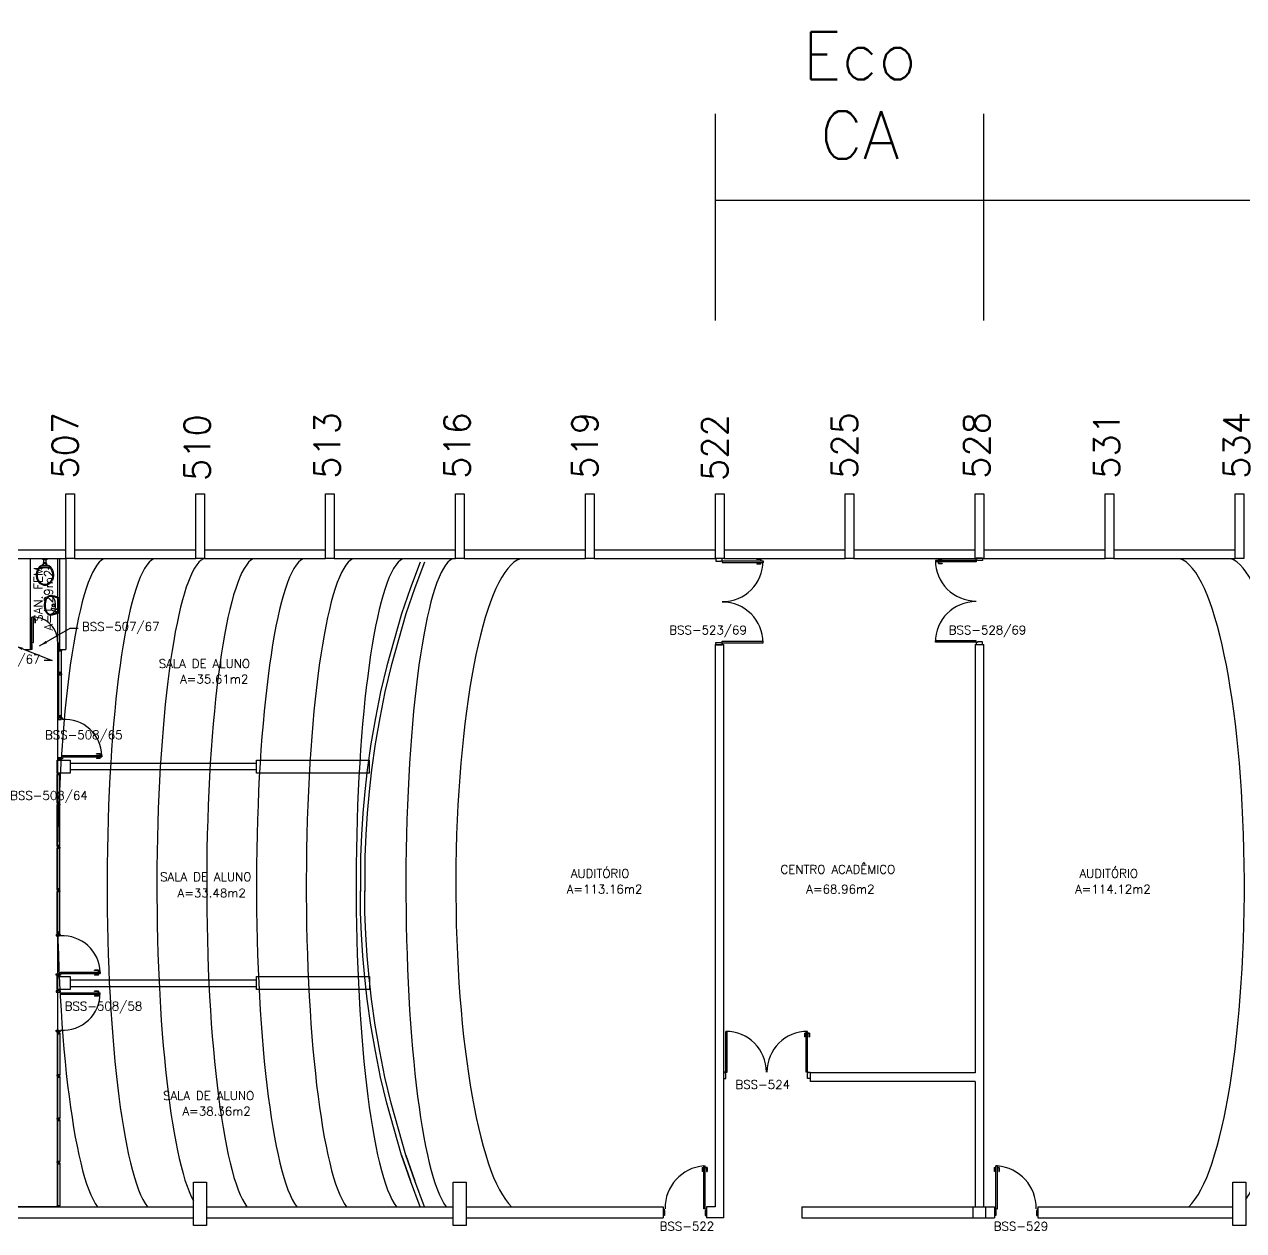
# Model space of a CAD drawing. Extents: x 0 to 244, y -71 to 76.
# Drawn here: x 38.02 to 66.17, y -0.3 to 27.56 of the extents above; entities that cross this region are included whole.
import ezdxf
from ezdxf.enums import TextEntityAlignment as Align

# ---------------------------------------------------------------- set-up
doc = ezdxf.new("R2010")
doc.units = 0
doc.header["$LTSCALE"] = 0.01
doc.header["$MEASUREMENT"] = 0
doc.header["$PDMODE"] = 98
doc.layers.get('0').update_dxf_attribs({"linetype": 'CONTINUOUS'})
doc.layers.get('DEFPOINTS').update_dxf_attribs({"linetype": 'CONTINUOUS'})
for name, color, linetype in [('ALV', 2, 'CONTINUOUS'), ('APSAN', 1, 'CONTINUOUS'), ('DIV', 2, 'CONTINUOUS'), ('ESQ', 1, 'CONTINUOUS'), ('ESTR', 3, 'CONTINUOUS'), ('LAYOUT-ANF', 1, 'CONTINUOUS'), ('NOPILAR1', 2, 'CONTINUOUS'), ('TEXTO', 2, 'CONTINUOUS'), ('TEXTO-ENDEREÇO', 2, 'CONTINUOUS'), ('TXT-END-EXTERNO', 2, 'CONTINUOUS'), ('ÁREA', 2, 'CONTINUOUS')]:
    doc.layers.add(name, color=color, linetype=linetype)
doc.layers.get('0').freeze()
doc.styles.add('1', font='romans.shx')
doc.styles.add('NOPILAR', font='simplex.shx', dxfattribs={"height": 0.6})
doc.styles.add('UNB-100', font='simplex.shx', dxfattribs={"height": 0.2})
doc.styles.add('UNB-100-1', font='simplex.shx', dxfattribs={"height": 0.2})
doc.dimstyles.new('1-600', dxfattribs={"dimtxt": 1.1, "dimasz": 2.5, "dimexe": 2, "dimexo": 4, "dimgap": 0.2, "dimtad": 1, "dimdec": 0, "dimzin": 4, "dimdsep": 46, "dimlunit": 6, "dimtxsty": '1', "dimblk1": 'NONE', "dimblk2": 'NONE', "dimsah": 1, "dimcen": 0, "dimclrd": 2, "dimclre": 2, "dimclrt": 2, "dimadec": 0, "dimazin": 0, "dimtfac": 1, "dimtdec": 0, "dimtmove": 2, "dimatfit": 3, "dimldrblk": 'NONE', "dimfxl": 1, "dimtolj": 1, "dimtzin": 0, "dimarcsym": 0})
doc.dimstyles.get("Standard").update_dxf_attribs({"dimtxt": 0.18, "dimasz": 0.18, "dimexe": 0.18, "dimexo": 0.0625, "dimgap": 0.09, "dimtad": 0, "dimtih": 1, "dimtoh": 1, "dimdec": 4, "dimzin": 0, "dimdsep": 46, "dimtxsty": 'Standard', "dimcen": 0.09, "dimadec": 0, "dimazin": 0, "dimtfac": 1, "dimtdec": 4, "dimtofl": 0, "dimtmove": 0, "dimatfit": 3, "dimfxl": 1, "dimtolj": 1, "dimtzin": 0, "dimarcsym": 0})

# ---------------------------------------------------------------- blocks, each defined once
blk = doc.blocks.new('PILAR-SSN')
blk.add_lwpolyline([(0.2, 0), (0.2, -1.5), (0, -1.5), (0, 0)], close=True)
blk = doc.blocks.new('PDV2E-SSN')
at = {"layer": 'DIV'}
for p, q in [((0.034, 0.925), (0.034, 0.835)), ((0.034, 0.925), (0.074, 0.925)), ((0.044, 0.915), (0.044, 0.835)), ((0.044, 0.915), (0.074, 0.915)), ((0.076, 0.05), (0.076, 0.965)), ((0.106, 0.965), (0.076, 0.965)), ((0.106, 0.05), (0.106, 0.965)), ((0.148, 0.925), (0.108, 0.925)), ((0.138, 0.915), (0.108, 0.915)), ((0.138, 0.915), (0.138, 0.835)), ((0.148, 0.925), (0.148, 0.835)), ((0.044, 0.835), (0.034, 0.835)), ((0.138, 0.835), (0.148, 0.835)), ((0.031, 0.05), (0.031, -0.05)), ((0.051, 0.05), (0.031, 0.05)), ((0.051, 0.02), (0.051, 0.05)), ((0.051, 0.02), (0.061, 0.02)), ((0.061, -0.05), (0.061, 0.02)), ((0.076, 0.05), (0.106, 0.05)), ((0.95, 0.02), (0.94, 0.02)), ((0.94, -0.05), (0.94, 0.02)), ((0.95, 0.02), (0.95, 0.05)), ((0.95, 0.05), (0.97, 0.05)), ((0.97, 0.05), (0.97, 0.035)), ((0.97, 0.035), (0.97, -0.035)), ((0.031, -0.05), (0.061, -0.05)), ((0.97, -0.05), (0.94, -0.05)), ((0.97, -0.035), (0.97, -0.05))]:
    blk.add_line(p, q, dxfattribs=at)
at = {"layer": 'DIV', "color": 1}
blk.add_arc((0.076, 0.1), 0.865, 356.6786, 90, dxfattribs=at)
blk = doc.blocks.new('PISOANF-SSN')
for p, q in [((0, 0), (-0.224, -0.6)), ((-0.224, -0.6), (-0.427, -1.2)), ((-0.427, -1.2), (-0.603, -1.8)), ((-0.603, -1.8), (-0.772, -2.4)), ((-0.772, -2.4), (-0.914, -3)), ((-0.914, -3), (-1.032, -3.6)), ((-1.032, -3.6), (-1.14, -4.2)), ((-1.14, -4.2), (-1.223, -4.8)), ((-1.223, -4.8), (-1.28, -5.3)), ((-1.28, -5.3), (-1.324, -5.8)), ((-1.324, -5.8), (-1.355, -6.3)), ((-1.355, -6.3), (-1.374, -6.8)), ((-1.374, -6.8), (-1.374, -7.111)), ((-1.374, -7.111), (-1.38, -7.611)), ((-1.374, -8.093), (-1.38, -7.593)), ((-1.355, -8.593), (-1.374, -8.093)), ((-1.324, -9.093), (-1.355, -8.593)), ((-1.28, -9.593), (-1.324, -9.093)), ((-1.223, -10.093), (-1.28, -9.593)), ((-1.14, -10.693), (-1.223, -10.093)), ((-1.032, -11.293), (-1.14, -10.693)), ((-0.914, -11.893), (-1.032, -11.293)), ((-0.772, -12.493), (-0.914, -11.893)), ((-0.603, -13.093), (-0.772, -12.493)), ((-0.427, -13.693), (-0.603, -13.093))]:
    blk.add_line(p, q)
blk.add_lwpolyline([(-0.224, -14.293), (-0.427, -13.693)], close=True)
blk.add_lwpolyline([(0, -14.893), (-0.224, -14.293)])
blk = doc.blocks.new('DIVMT-SSN')
for p, q in [((-0.03, 0.008), (-0.03, 0.03)), ((-0.006, 0.03), (-0.03, 0.03)), ((-0.03, 0.008), (-0.02, 0.008)), ((-0.02, -0.008), (-0.02, 0.008)), ((-0.006, 0.02), (-0.006, 0.03)), ((0.006, 0.02), (-0.006, 0.02)), ((-0.005, 0), (0.005, 0)), ((0.005, 0), (-0.005, 0)), ((0, 0.005), (0, -0.005)), ((0, -0.005), (0, 0.005)), ((0.006, 0.03), (0.03, 0.03)), ((0.006, 0.02), (0.006, 0.03)), ((0.03, 0.008), (0.02, 0.008)), ((0.02, -0.008), (0.02, 0.008)), ((0.03, 0.008), (0.03, 0.03)), ((-0.03, -0.008), (-0.03, -0.03)), ((-0.03, -0.008), (-0.02, -0.008)), ((-0.03, -0.03), (-0.03, -0.97)), ((-0.03, -0.03), (-0.009, -0.03)), ((0.03, -0.03), (-0.03, -0.03)), ((-0.03, -0.03), (-0.006, -0.03)), ((-0.009, -0.03), (-0.027, -0.03)), ((-0.006, -0.02), (-0.006, -0.03)), ((-0.006, -0.02), (0.006, -0.02)), ((-0.006, -0.02), (-0.006, -0.03)), ((0.006, -0.02), (-0.006, -0.02)), ((0.005, -0.03), (-0.005, -0.03)), ((0.006, -0.02), (0.006, -0.03)), ((0.006, -0.02), (0.006, -0.03)), ((0.03, -0.03), (0.006, -0.03)), ((0.03, -0.008), (0.02, -0.008)), ((0.03, -0.008), (0.03, -0.03)), ((0.03, -0.03), (0.03, -0.97)), ((0.03, -0.97), (-0.03, -0.97)), ((-0.006, -0.98), (-0.006, -0.97)), ((-0.006, -0.98), (0.006, -0.98)), ((0.006, -1.001), (-0.006, -1.001)), ((0.005, -0.97), (-0.005, -0.97)), ((0, -0.994), (0, -1.007)), ((0, -1.02), (0, -1.021)), ((0.006, -0.98), (0.006, -0.97))]:
    blk.add_line(p, q)
blk = doc.blocks.new('MTINI-SSN')
for p, q in [((-0.03, 0.008), (-0.03, 0.028)), ((-0.03, 0.028), (-0.008, 0.028)), ((-0.03, 0.008), (-0.02, 0.008)), ((-0.02, 0), (-0.02, 0.008)), ((-0.001, 0), (-0.02, 0)), ((-0.008, 0.019), (-0.008, 0.028)), ((0.008, 0.019), (-0.008, 0.019)), ((0.005, 0), (-0.005, 0)), ((0.02, 0), (-0.001, 0)), ((0, -0.005), (0, 0.005)), ((0.008, 0.019), (0.008, 0.028)), ((0.03, 0.028), (0.008, 0.028)), ((0.03, 0.008), (0.02, 0.008)), ((0.02, 0), (0.02, 0.008)), ((0.03, 0.008), (0.03, 0.028))]:
    blk.add_line(p, q)
blk = doc.blocks.new('PTDP-SSN')
at = {"color": 2}
for p, q in [((0.055, 1.015), (0.09, 1.015)), ((0.055, 0.075), (0.055, 1.015)), ((0.09, 0.075), (0.09, 1.015)), ((1.91, 0.075), (1.91, 1.015)), ((1.945, 1.015), (1.91, 1.015)), ((1.945, 0.075), (1.945, 1.015)), ((0.05, 0.075), (0, 0.075)), ((0, 0.075), (0, -0.075)), ((0.05, 0.04), (0.05, 0.075)), ((0.06, 0.04), (0.05, 0.04)), ((0.055, 0.075), (0.09, 0.075)), ((0.06, -0.075), (0.06, 0.04)), ((1.945, 0.075), (1.91, 0.075)), ((1.94, -0.075), (1.94, 0.04)), ((1.94, 0.04), (1.95, 0.04)), ((1.95, 0.04), (1.95, 0.075)), ((1.95, 0.075), (2, 0.075)), ((2, 0.075), (2, -0.075)), ((0, -0.075), (0.06, -0.075)), ((2, -0.075), (1.94, -0.075))]:
    blk.add_line(p, q, dxfattribs=at)
at = {"color": 1}
for centre, start, end in [((0.055, 0.075), 0, 90), ((1.945, 0.075), 90, 180)]:
    blk.add_arc(centre, 0.94, start, end, dxfattribs=at)
blk = doc.blocks.new('PDV2D-SSN')
at = {"color": 2}
for p, q in [((-0.148, 0.925), (-0.108, 0.925)), ((-0.148, 0.925), (-0.148, 0.835)), ((-0.138, 0.915), (-0.108, 0.915)), ((-0.138, 0.915), (-0.138, 0.835)), ((-0.106, 0.05), (-0.106, 0.965)), ((-0.076, 0.05), (-0.076, 0.965)), ((-0.034, 0.925), (-0.074, 0.925)), ((-0.044, 0.915), (-0.074, 0.915)), ((-0.044, 0.915), (-0.044, 0.835)), ((-0.034, 0.925), (-0.034, 0.835)), ((-0.044, 0.835), (-0.034, 0.835)), ((-0.076, 0.05), (-0.106, 0.05))]:
    blk.add_line(p, q, dxfattribs=at)
for p, q in [((-0.106, 0.965), (-0.076, 0.965)), ((-0.138, 0.835), (-0.148, 0.835)), ((-0.95, 0.05), (-0.97, 0.05)), ((-0.97, 0.05), (-0.97, 0.035)), ((-0.97, 0.035), (-0.97, -0.035)), ((-0.95, 0.02), (-0.95, 0.05)), ((-0.95, 0.02), (-0.94, 0.02)), ((-0.94, -0.05), (-0.94, 0.02)), ((-0.051, 0.02), (-0.061, 0.02)), ((-0.061, -0.05), (-0.061, 0.02)), ((-0.051, 0.05), (-0.031, 0.05)), ((-0.051, 0.02), (-0.051, 0.05)), ((-0.031, 0.05), (-0.031, -0.05)), ((-0.97, -0.035), (-0.97, -0.05)), ((-0.97, -0.05), (-0.94, -0.05)), ((-0.031, -0.05), (-0.061, -0.05))]:
    blk.add_line(p, q)
at = {"color": 1}
blk.add_arc((-0.076, 0.1), 0.865, 91.988, 183.3214, dxfattribs=at)
blk = doc.blocks.new('*D55')
at = {"color": 2, "linetype": 'ByBlock', "transparency": 16777216}
for p, q in [((7.121, 534.963), (7.121, 539.734)), ((34.321, 537.734), (7.121, 537.734))]:
    blk.add_line(p, q, dxfattribs=at)
at = {"layer": 'DEFPOINTS', "color": 0, "linetype": 'ByBlock', "transparency": 16777216}
for p in [(7.121, 537.734), (7.121, 530.963), (34.321, 530.963)]:
    blk.add_point(p, dxfattribs=at)
at = {"color": 2, "linetype": 'ByBlock', "transparency": 16777216, "insert": (20.721, 538.668), "char_height": 1.1, "attachment_point": 5, "style": '1'}
blk.add_mtext('\\A1;Sociologia Pós-Grad.', dxfattribs=at)
blk = doc.blocks.new('_NONE')
at = {"color": 0, "linetype": 'ByBlock'}
blk.add_circle((0, 0), 0.25, dxfattribs=at)
blk = doc.blocks.new('*D54')
at = {"color": 2, "linetype": 'ByBlock', "transparency": 16777216}
for p, q in [((34.321, 534.963), (34.321, 539.734)), ((40.121, 537.734), (34.321, 537.734))]:
    blk.add_line(p, q, dxfattribs=at)
at = {"layer": 'DEFPOINTS', "color": 0, "linetype": 'ByBlock', "transparency": 16777216}
for p in [(34.321, 537.734), (34.321, 530.963), (40.121, 530.963)]:
    blk.add_point(p, dxfattribs=at)
blk = doc.blocks.new('*D65')
at = {"layer": 'DEFPOINTS', "color": 0, "transparency": 16777216}
for p in [(53.975, 23.491), (53.975, 16.72), (60.175, 16.72)]:
    blk.add_point(p, dxfattribs=at)
at = {"layer": 'TXT-END-EXTERNO', "color": 2, "lineweight": -2, "transparency": 16777216}
for p, q in [((53.975, 20.72), (53.975, 25.491)), ((60.175, 23.491), (53.975, 23.491))]:
    blk.add_line(p, q, dxfattribs=at)
at = {"layer": 'TXT-END-EXTERNO', "color": 2, "transparency": 16777216, "insert": (57.309, 25.916), "char_height": 1.1, "attachment_point": 5, "style": '1'}
blk.add_mtext('\\A1;Eco\\PCA', dxfattribs=at)
blk = doc.blocks.new('*D66')
at = {"layer": 'DEFPOINTS', "color": 0, "transparency": 16777216}
for p in [(60.175, 23.491), (60.175, 16.72), (66.907, 16.72)]:
    blk.add_point(p, dxfattribs=at)
at = {"layer": 'TXT-END-EXTERNO', "color": 2, "lineweight": -2, "transparency": 16777216}
for p, q in [((60.175, 20.72), (60.175, 25.491)), ((66.907, 23.491), (60.175, 23.491))]:
    blk.add_line(p, q, dxfattribs=at)
blk = doc.blocks.new('VDC-P')
for p, q in [((-0.127, 0.192), (0.127, 0.192)), ((-0.109, 0.202), (0.109, 0.202)), ((-0.068, 0.152), (0.068, 0.152)), ((-0.05, 0.152), (-0.03, 0.11)), ((-0.05, 0.015), (-0.05, 0)), ((-0.05, 0), (0.05, 0)), ((0.045, 0.02), (-0.045, 0.02)), ((-0.04, 0.025), (-0.04, 0.02)), ((0.035, 0.03), (-0.035, 0.03)), ((-0.03, 0.152), (-0.03, 0.11)), ((0.03, 0.11), (-0.03, 0.11)), ((0.03, 0.1), (-0.03, 0.1)), ((-0.025, 0.1), (-0.025, 0.03)), ((0.025, 0.1), (0.025, 0.03)), ((0.03, 0.152), (0.03, 0.11)), ((0.05, 0.152), (0.03, 0.11)), ((0.04, 0.025), (0.04, 0.02)), ((0.05, 0.015), (0.05, 0))]:
    blk.add_line(p, q)
for points in [[(0.16, 0.244, 0.050424), (0.18, 0.288, 0.082137), (0.195, 0.381, 0.082137), (0.18, 0.474, 0.090148), (0.138, 0.549, 0.104406), (0.073, 0.601, 0.117345), (0, 0.619, 0.117345), (-0.073, 0.601, 0.104406), (-0.138, 0.549, 0.090148), (-0.18, 0.474, 0.082137), (-0.195, 0.381, 0.082137)], [(0.142, 0.254, 0.050424), (0.161, 0.295, 0.082137), (0.175, 0.381, 0.082137), (0.161, 0.468, 0.090148), (0.122, 0.536, 0.104406), (0.064, 0.583, 0.117345), (0, 0.599, 0.117345), (-0.064, 0.583, 0.104406), (-0.122, 0.536, 0.090148), (-0.161, 0.468, 0.082137), (-0.175, 0.381, 0.082137)], [(-0.195, 0.381, 0.082137), (-0.18, 0.288, 0.050424), (-0.16, 0.244, 0.104406)], [(-0.175, 0.381, 0.082137), (-0.161, 0.295, 0.050424), (-0.142, 0.254, 0.050424)]]:
    blk.add_lwpolyline(points, format="xyb")
for centre in [(-0.083, 0.226), (0.083, 0.226)]:
    blk.add_circle(centre, 0.0101)
for centre, radius, start, end in [((0.08, 0.36), 0.266, 205.6863, 226.7558), ((0.08, 0.36), 0.246, 205.6863, 219.7706), ((-0.068, 0.202), 0.05, 226.7558, 270), ((-0.045, 0.015), 0.005, 90, 180), ((-0.035, 0.025), 0.005, 90, 180), ((-0.03, 0.105), 0.005, 90, 270), ((0.03, 0.105), 0.005, 270, 90), ((0.035, 0.025), 0.005, 0, 90), ((0.045, 0.015), 0.005, 360, 90), ((0.068, 0.202), 0.05, 270, 313.2442), ((-0.08, 0.36), 0.266, 313.2442, 334.3137), ((-0.08, 0.36), 0.246, 320.2294, 334.3137)]:
    blk.add_arc(centre, radius, start, end)
blk = doc.blocks.new('LAVAT-P')
for p, q in [((-0.17, 0), (0.17, 0)), ((-0.157, -0.02), (0.157, -0.02)), ((0.063, -0.173), (0.094, -0.055)), ((0.069, -0.185), (0.09, -0.192)), ((0.102, -0.187), (0.151, -0.074))]:
    blk.add_line(p, q)
for points in [[(-0.225, -0.214, 0.136108), (-0.208, -0.262, 0.106861), (-0.155, -0.311, 0.073747), (-0.087, -0.339, 0.060305), (0, -0.349, 0.060305), (0.087, -0.339, 0.073747), (0.155, -0.311, 0.106861), (0.208, -0.262, 0.136108), (0.225, -0.214, 0.062982)], [(0.083, -0.096, 0.121735), (-0.082, -0.096, 0.073747), (-0.145, -0.122, 0.106861), (-0.192, -0.165, 0.153587), (-0.205, -0.208, 0.153587)], [(-0.205, -0.208, 0.153587), (-0.192, -0.251, 0.106861), (-0.145, -0.294, 0.073747), (-0.082, -0.32, 0.060305), (0, -0.329, 0.060305), (0.082, -0.32, 0.073747), (0.145, -0.294, 0.106861), (0.192, -0.251, 0.153587), (0.205, -0.208, 0.153587), (0.192, -0.165, 0.106861), (0.145, -0.122, 0.014792), (0.133, -0.115, 0.039243)]]:
    blk.add_lwpolyline(points, format="xyb")
for centre, radius in [((0, -0.135), 0.0347), ((0, -0.135), 0.0265), ((0.122, -0.065), 0.03)]:
    blk.add_circle(centre, radius)
for centre, radius, start, end in [((0.376, -0.254), 0.602, 155.0201, 176.1902), ((-0.376, -0.254), 0.602, 3.8098, 24.9799), ((0.376, -0.254), 0.582, 156.2686, 173.4578), ((0.073, -0.176), 0.01, 165.2139, 250.8603), ((0.122, -0.065), 0.0361, 302.4689, 199.2518), ((0.093, -0.183), 0.01, 250.8603, 336.5068), ((-0.376, -0.254), 0.582, 6.5422, 23.7314)]:
    blk.add_arc(centre, radius, start, end)

msp = doc.modelspace()

# ---------------------------------------------------------------- linework, layer by layer
at = {"layer": 'ALV'}
for p, q in [((36.175, 15.42), (38.975, 15.42)), ((36.175, 15.22), (38.975, 15.22)), ((38.164, 13.12), (38.164, 15.22)), ((38.828, 15.22), (38.828, 13.12)), ((38.978, 15.22), (38.978, 13.12)), ((39.175, 15.42), (41.975, 15.42)), ((39.175, 15.22), (41.975, 15.22)), ((42.175, 15.42), (44.975, 15.42)), ((42.175, 15.22), (44.975, 15.22)), ((45.175, 15.42), (47.975, 15.42)), ((45.175, 15.22), (47.975, 15.22)), ((48.175, 15.42), (50.975, 15.42)), ((48.175, 15.22), (50.975, 15.22)), ((51.175, 15.42), (53.975, 15.42)), ((51.175, 15.22), (53.975, 15.22)), ((54.175, 15.42), (56.975, 15.42)), ((54.175, 15.22), (56.975, 15.22)), ((57.175, 15.42), (59.975, 15.42)), ((57.175, 15.22), (59.975, 15.22)), ((60.175, 15.42), (62.975, 15.42)), ((60.175, 15.22), (62.975, 15.22)), ((63.175, 15.42), (65.975, 15.42)), ((63.175, 15.22), (65.975, 15.22)), ((53.972, 13.235), (53.972, 0.249)), ((53.972, 13.235), (54.172, 13.235)), ((54.172, -0.001), (54.172, 13.235)), ((59.972, 13.235), (59.972, 3.35)), ((59.972, 13.235), (60.172, 13.235)), ((60.172, 0.249), (60.172, 13.235)), ((38.014, 13.12), (38.164, 13.12)), ((38.828, 13.12), (38.978, 13.12)), ((43.382, 10.493), (39.073, 10.493)), ((43.382, 10.343), (39.073, 10.343)), ((39.075, 5.493), (43.381, 5.493)), ((39.075, 5.343), (43.381, 5.343)), ((59.972, 3.35), (56.161, 3.35)), ((56.161, 3.35), (56.161, 3.15)), ((59.972, 3.15), (56.161, 3.15)), ((59.972, 3.15), (59.972, 0.249)), ((36.222, 0.249), (41.922, 0.249)), ((42.222, 0.249), (47.922, 0.249)), ((48.222, 0.249), (52.772, 0.249)), ((52.772, 0.249), (52.772, -0.001)), ((52.772, 0.199), (52.772, 0.049)), ((53.972, 0.249), (53.772, 0.249)), ((53.772, 0.249), (53.772, -0.001)), ((55.97, 0.249), (59.972, 0.249)), ((55.97, 0.249), (55.97, -0.001)), ((60.222, 0.249), (60.422, 0.249)), ((60.422, 0.249), (60.422, -0.001)), ((61.422, 0.249), (61.422, -0.001)), ((61.422, 0.249), (65.922, 0.249)), ((61.422, 0.199), (61.422, 0.049)), ((36.222, -0.001), (41.922, -0.001)), ((42.222, -0.001), (47.922, -0.001)), ((48.222, -0.001), (52.772, -0.001)), ((54.172, -0.001), (53.772, -0.001)), ((55.97, -0.001), (59.922, -0.001)), ((60.222, -0.001), (60.422, -0.001)), ((61.422, -0.001), (65.922, -0.001))]:
    msp.add_line(p, q, dxfattribs=at)
at = {"layer": 'DIV'}
for p, q in [((38.817, 13.088), (38.877, 13.088)), ((38.817, 12.597), (38.817, 13.088)), ((38.841, 13.119), (38.853, 13.119)), ((38.853, 13.098), (38.841, 13.098)), ((38.841, 13.098), (38.841, 13.088)), ((38.842, 13.088), (38.852, 13.088)), ((38.847, 13.138), (38.847, 13.139)), ((38.847, 13.112), (38.847, 13.125)), ((38.853, 13.098), (38.853, 13.088)), ((38.877, 12.597), (38.877, 13.088)), ((38.817, 12.597), (38.877, 12.597)), ((38.817, 12.575), (38.817, 12.597)), ((38.817, 12.597), (38.841, 12.597)), ((38.817, 12.575), (38.827, 12.575)), ((38.817, 12.559), (38.817, 12.537)), ((38.817, 12.559), (38.827, 12.559)), ((38.841, 12.537), (38.817, 12.537)), ((38.827, 12.575), (38.827, 12.559)), ((38.841, 12.587), (38.841, 12.597)), ((38.841, 12.587), (38.841, 12.597)), ((38.853, 12.587), (38.841, 12.587)), ((38.841, 12.587), (38.853, 12.587)), ((38.841, 12.546), (38.841, 12.537)), ((38.841, 12.546), (38.853, 12.546)), ((38.842, 12.597), (38.852, 12.597)), ((38.852, 12.567), (38.842, 12.567)), ((38.842, 12.567), (38.852, 12.567)), ((38.847, 12.562), (38.847, 12.572)), ((38.847, 12.572), (38.847, 12.562)), ((38.853, 12.587), (38.853, 12.597)), ((38.877, 12.597), (38.853, 12.597)), ((38.853, 12.587), (38.853, 12.597)), ((38.853, 12.546), (38.853, 12.537)), ((38.853, 12.537), (38.877, 12.537)), ((38.877, 12.597), (38.856, 12.597)), ((38.856, 12.597), (38.874, 12.597)), ((38.867, 12.575), (38.867, 12.559)), ((38.877, 12.575), (38.867, 12.575)), ((38.877, 12.559), (38.867, 12.559)), ((38.877, 12.575), (38.877, 12.597)), ((38.877, 12.559), (38.877, 12.537)), ((38.775, 9.597), (38.775, 10.237)), ((38.775, 10.237), (38.835, 10.237)), ((38.799, 10.268), (38.812, 10.268)), ((38.811, 10.247), (38.799, 10.247)), ((38.799, 10.247), (38.799, 10.237)), ((38.8, 10.237), (38.81, 10.237)), ((38.805, 10.261), (38.805, 10.274)), ((38.811, 10.247), (38.811, 10.237)), ((38.835, 9.597), (38.835, 10.237)), ((38.775, 9.597), (38.835, 9.597)), ((38.775, 9.597), (38.799, 9.597)), ((38.775, 9.575), (38.775, 9.597)), ((38.775, 9.575), (38.785, 9.575)), ((38.785, 9.575), (38.785, 9.559)), ((38.799, 9.587), (38.799, 9.597)), ((38.799, 9.587), (38.799, 9.597)), ((38.799, 9.587), (38.811, 9.587)), ((38.811, 9.587), (38.799, 9.587)), ((38.8, 9.597), (38.81, 9.597)), ((38.805, 9.572), (38.805, 9.562)), ((38.805, 9.562), (38.805, 9.572)), ((38.811, 9.587), (38.811, 9.597)), ((38.835, 9.597), (38.811, 9.597)), ((38.811, 9.587), (38.811, 9.597)), ((38.814, 9.597), (38.832, 9.597)), ((38.835, 9.597), (38.814, 9.597)), ((38.835, 9.575), (38.825, 9.575)), ((38.825, 9.575), (38.825, 9.559)), ((38.835, 9.575), (38.835, 9.597)), ((38.775, 9.559), (38.785, 9.559)), ((38.775, 9.559), (38.775, 9.537)), ((38.799, 9.537), (38.775, 9.537)), ((38.799, 9.546), (38.811, 9.546)), ((38.799, 9.546), (38.799, 9.537)), ((38.8, 9.567), (38.81, 9.567)), ((38.81, 9.567), (38.8, 9.567)), ((38.811, 9.546), (38.811, 9.537)), ((38.811, 9.537), (38.835, 9.537)), ((38.835, 9.559), (38.825, 9.559)), ((38.835, 9.559), (38.835, 9.537)), ((38.799, 1.298), (38.775, 1.298)), ((38.775, 1.276), (38.775, 1.298)), ((38.775, 1.276), (38.785, 1.276)), ((38.775, 1.26), (38.785, 1.26)), ((38.775, 1.26), (38.775, 1.238)), ((38.835, 1.238), (38.775, 1.238)), ((38.775, 1.238), (38.799, 1.238)), ((38.775, 1.238), (38.796, 1.238)), ((38.775, 1.238), (38.775, 0.279)), ((38.796, 1.238), (38.778, 1.238)), ((38.785, 1.26), (38.785, 1.276)), ((38.799, 1.289), (38.799, 1.298)), ((38.811, 1.289), (38.799, 1.289)), ((38.811, 1.248), (38.799, 1.248)), ((38.799, 1.248), (38.811, 1.248)), ((38.799, 1.248), (38.799, 1.238)), ((38.799, 1.248), (38.799, 1.238)), ((38.81, 1.268), (38.8, 1.268)), ((38.8, 1.268), (38.81, 1.268)), ((38.81, 1.238), (38.8, 1.238)), ((38.805, 1.263), (38.805, 1.273)), ((38.805, 1.273), (38.805, 1.263)), ((38.811, 1.289), (38.811, 1.298)), ((38.811, 1.298), (38.835, 1.298)), ((38.811, 1.248), (38.811, 1.238)), ((38.811, 1.248), (38.811, 1.238)), ((38.835, 1.238), (38.811, 1.238)), ((38.825, 1.26), (38.825, 1.276)), ((38.835, 1.276), (38.825, 1.276)), ((38.835, 1.26), (38.825, 1.26)), ((38.835, 1.276), (38.835, 1.298)), ((38.835, 1.26), (38.835, 1.238)), ((38.835, 1.238), (38.835, 0.279)), ((38.835, 0.279), (38.775, 0.279)), ((38.799, 0.27), (38.799, 0.279)), ((38.799, 0.27), (38.811, 0.27)), ((38.811, 0.248), (38.799, 0.248)), ((38.81, 0.279), (38.8, 0.279)), ((38.805, 0.255), (38.805, 0.242)), ((38.805, 0.249), (38.805, 0.247)), ((38.811, 0.27), (38.811, 0.279))]:
    msp.add_line(p, q, dxfattribs=at)
at = {"layer": 'ESQ'}
for p, q in [((54.935, 15.197), (54.935, 15.207)), ((55.025, 15.207), (54.935, 15.207)), ((55.025, 15.207), (55.025, 15.167)), ((59.125, 15.22), (59.215, 15.22)), ((59.125, 15.22), (59.125, 15.18)), ((59.135, 15.21), (59.215, 15.21)), ((59.135, 15.21), (59.135, 15.18)), ((59.215, 15.21), (59.215, 15.22)), ((55.015, 15.197), (54.935, 15.197)), ((54.935, 15.102), (54.935, 15.092)), ((55.015, 15.102), (54.935, 15.102)), ((55.025, 15.092), (54.935, 15.092)), ((55.015, 15.197), (55.015, 15.167)), ((55.015, 15.102), (55.015, 15.132)), ((55.025, 15.092), (55.025, 15.132)), ((59.125, 15.105), (59.125, 15.145)), ((59.125, 15.105), (59.215, 15.105)), ((59.135, 15.115), (59.135, 15.145)), ((59.135, 15.115), (59.215, 15.115)), ((59.215, 15.115), (59.215, 15.105)), ((38.164, 13.83), (38.164, 13.74)), ((38.164, 13.83), (38.194, 13.83)), ((38.174, 13.82), (38.174, 13.74)), ((38.174, 13.82), (38.194, 13.82)), ((38.229, 13.87), (38.194, 13.87)), ((38.194, 13.28), (38.194, 13.87)), ((38.229, 13.28), (38.229, 13.87)), ((38.269, 13.83), (38.229, 13.83)), ((38.259, 13.82), (38.229, 13.82)), ((38.259, 13.82), (38.259, 13.74)), ((38.269, 13.83), (38.269, 13.74)), ((38.174, 13.74), (38.164, 13.74)), ((38.259, 13.74), (38.269, 13.74)), ((38.164, 13.27), (38.184, 13.27)), ((38.164, 13.27), (38.164, 13.12)), ((38.184, 13.27), (38.184, 13.235)), ((38.194, 13.235), (38.184, 13.235)), ((38.194, 13.28), (38.229, 13.28)), ((38.194, 13.235), (38.194, 13.12)), ((38.797, 13.235), (38.807, 13.235)), ((38.797, 13.235), (38.797, 13.12)), ((38.807, 13.27), (38.807, 13.235)), ((38.827, 13.27), (38.807, 13.27)), ((38.827, 13.27), (38.827, 13.12)), ((38.828, 13.27), (38.828, 13.12)), ((38.194, 13.12), (38.164, 13.12)), ((38.797, 13.12), (38.827, 13.12)), ((56.03, 4.264), (56.07, 4.264)), ((56.03, 4.264), (56.03, 4.174)), ((56.04, 4.254), (56.07, 4.254)), ((56.04, 4.254), (56.04, 4.174)), ((56.145, 4.264), (56.105, 4.264)), ((56.135, 4.254), (56.105, 4.254)), ((56.135, 4.254), (56.135, 4.174)), ((56.145, 4.264), (56.145, 4.174)), ((56.04, 4.174), (56.03, 4.174)), ((56.135, 4.174), (56.145, 4.174)), ((53.667, 1.159), (53.707, 1.159)), ((53.667, 1.159), (53.667, 1.069)), ((53.677, 1.149), (53.707, 1.149)), ((53.677, 1.149), (53.677, 1.069)), ((53.707, 1.199), (53.742, 1.199)), ((53.707, 0.209), (53.707, 1.199)), ((53.742, 0.209), (53.742, 1.199)), ((53.782, 1.159), (53.742, 1.159)), ((53.772, 1.149), (53.742, 1.149)), ((53.772, 1.149), (53.772, 1.069)), ((53.782, 1.159), (53.782, 1.069)), ((60.413, 1.159), (60.453, 1.159)), ((60.413, 1.159), (60.413, 1.069)), ((60.423, 1.149), (60.453, 1.149)), ((60.423, 1.149), (60.423, 1.069)), ((60.487, 1.199), (60.452, 1.199)), ((60.452, 0.209), (60.452, 1.199)), ((60.487, 0.209), (60.487, 1.199)), ((60.527, 1.159), (60.487, 1.159)), ((60.517, 1.149), (60.487, 1.149)), ((60.517, 1.149), (60.517, 1.069)), ((60.527, 1.159), (60.527, 1.069)), ((53.677, 1.069), (53.667, 1.069)), ((53.772, 1.069), (53.782, 1.069)), ((60.423, 1.069), (60.413, 1.069)), ((60.517, 1.069), (60.527, 1.069)), ((52.772, 0.199), (52.772, 0.049)), ((52.773, 0.199), (52.793, 0.199)), ((52.773, 0.199), (52.773, 0.049)), ((52.803, 0.049), (52.773, 0.049)), ((52.793, 0.199), (52.793, 0.164)), ((52.803, 0.164), (52.793, 0.164)), ((52.803, 0.164), (52.803, 0.049)), ((53.742, 0.209), (53.707, 0.209)), ((53.742, 0.164), (53.752, 0.164)), ((53.742, 0.164), (53.742, 0.049)), ((53.742, 0.049), (53.772, 0.049)), ((53.772, 0.199), (53.752, 0.199)), ((53.752, 0.199), (53.752, 0.164)), ((60.422, 0.199), (60.442, 0.199)), ((60.452, 0.049), (60.422, 0.049)), ((60.442, 0.199), (60.442, 0.164)), ((60.452, 0.164), (60.442, 0.164)), ((60.452, 0.209), (60.487, 0.209)), ((60.452, 0.164), (60.452, 0.049)), ((61.392, 0.164), (61.392, 0.049)), ((61.392, 0.164), (61.402, 0.164)), ((61.392, 0.049), (61.422, 0.049)), ((61.402, 0.199), (61.402, 0.164)), ((61.422, 0.199), (61.402, 0.199)), ((61.422, 0.199), (61.422, 0.049)), ((61.422, 0.199), (61.422, 0.049))]:
    msp.add_line(p, q, dxfattribs=at)
for centre, radius, start, end in [((38.223, 13.303), 0.566, 357.6559, 89.4216), ((53.791, 0.223), 0.978, 94.8406, 180.8093), ((60.404, 0.223), 0.978, 359.1907, 85.1594)]:
    msp.add_arc(centre, radius, start, end, dxfattribs=at)
at = {"layer": 'ESTR'}
for p, q in [((38.775, 10.568), (39.075, 10.568)), ((38.775, 10.268), (38.775, 10.568)), ((39.075, 10.568), (39.075, 10.268)), ((43.382, 10.568), (45.985, 10.568)), ((43.382, 10.268), (43.382, 10.568)), ((45.985, 10.268), (45.985, 10.568)), ((39.075, 10.268), (38.775, 10.268)), ((45.985, 10.268), (43.382, 10.268)), ((38.775, 5.568), (39.075, 5.568)), ((38.775, 5.268), (38.775, 5.568)), ((39.075, 5.568), (39.075, 5.268)), ((43.382, 5.568), (45.985, 5.568)), ((43.382, 5.268), (43.382, 5.568)), ((45.985, 5.568), (45.985, 5.268)), ((39.075, 5.268), (38.775, 5.268)), ((45.985, 5.268), (43.382, 5.268)), ((59.922, 0.249), (59.922, -0.001)), ((59.922, 0.249), (60.223, 0.249)), ((60.222, -0.001), (60.222, 0.249)), ((59.922, -0.004), (60.223, -0.004))]:
    msp.add_line(p, q, dxfattribs=at)
for points in [[(41.922, -0.182), (41.922, 0.818), (42.222, 0.818), (42.222, -0.182), (41.923, -0.182)], [(47.922, -0.182), (47.922, 0.818), (48.222, 0.818), (48.222, -0.182), (47.923, -0.182)], [(65.922, -0.182), (65.922, 0.818), (66.222, 0.818), (66.222, -0.182), (65.923, -0.182)]]:
    msp.add_lwpolyline(points, dxfattribs=at)
at = {"layer": 'LAYOUT-ANF'}
msp.add_lwpolyline([(27.02, 15.22), (38.785, 15.22), (38.785, 0.249), (27.02, 0.249)], close=True, dxfattribs=at)
for centre, ratio, start_param, end_param in [((39.939, 7.669), 0.153235, 0.072284, 2.942615), ((41.089, 7.669), 0.153235, 0.072284, 2.942615), ((42.239, 7.669), 0.153235, 0.072285, 2.864901), ((43.389, 7.669), 0.153235, 0.072285, 2.942615), ((44.539, 7.669), 0.153235, 0.072285, 2.942615), ((45.689, 7.669), 0.153235, 0.072285, 2.942615), ((46.839, 7.669), 0.153235, 0.072285, 2.942615), ((47.989, 7.669), 0.153235, 0.072285, 2.942615), ((49.589, 7.669), 0.21231, 0.072286, 2.942615), ((64.589, 7.669), 0.211466, 3.34057, 6.2109), ((65.769, 7.669), 0.207551, 3.434138, 6.2109)]:
    msp.add_ellipse(centre, major_axis=(0, 7.57), ratio=ratio, start_param=start_param, end_param=end_param, dxfattribs=at)

# ---------------------------------------------------------------- block references
at = {"layer": 'APSAN', "xscale": -1, "rotation": 180}
msp.add_blockref('VDC-P', (38.495, 15.22), dxfattribs=at)
at = {"layer": 'APSAN', "rotation": 270}
msp.add_blockref('LAVAT-P', (38.828, 14.143), dxfattribs=at)
at = {"layer": 'DIV'}
for name, p, rotation in [('MTINI-SSN', (38.847, 13.119), 180), ('DIVMT-SSN', (38.847, 11.567), 180), ('PDV2D-SSN', (38.847, 10.568), 270), ('MTINI-SSN', (38.805, 10.268), 180), ('DIVMT-SSN', (38.805, 8.567), 180), ('DIVMT-SSN', (38.805, 7.567), 180), ('DIVMT-SSN', (38.805, 6.567), 180), ('PDV2D-SSN', (38.805, 5.568), 270), ('PDV2E-SSN', (38.805, 5.268), 270), ('MTINI-SSN', (38.805, 5.268), 180)]:
    msp.add_blockref(name, p, dxfattribs=dict(at, rotation=rotation))
for name, p in [('MTINI-SSN', (38.847, 10.568)), ('MTINI-SSN', (38.805, 5.568)), ('DIVMT-SSN', (38.805, 4.268)), ('DIVMT-SSN', (38.805, 3.268)), ('DIVMT-SSN', (38.805, 2.268)), ('MTINI-SSN', (38.805, 0.248))]:
    msp.add_blockref(name, p, dxfattribs=at)
at = {"layer": 'ESQ'}
for p, rotation in [((54.06, 15.222), 270), ((60.069, 13.235), 89.99999999999999)]:
    msp.add_blockref('PTDP-SSN', p, dxfattribs=dict(at, rotation=rotation))
msp.add_blockref('PTDP-SSN', (54.16, 3.289), dxfattribs=at)
at = {"layer": 'ESTR'}
for name, p in [('PILAR-SSN', (38.975, 16.72)), ('PILAR-SSN', (41.975, 16.72)), ('PILAR-SSN', (44.975, 16.72)), ('PILAR-SSN', (47.975, 16.72)), ('PILAR-SSN', (50.975, 16.72)), ('PILAR-SSN', (53.975, 16.72)), ('PILAR-SSN', (56.975, 16.72)), ('PILAR-SSN', (59.975, 16.72)), ('PILAR-SSN', (62.975, 16.72)), ('PILAR-SSN', (65.975, 16.72)), ('PISOANF-SSN', (47.158, 15.142)), ('PISOANF-SSN', (47.258, 15.142))]:
    msp.add_blockref(name, p, dxfattribs=at)

# ---------------------------------------------------------------- texts
at = {"layer": 'NOPILAR1', "style": 'NOPILAR'}
for s, p in [('507', (39.26, 17.062)), ('510', (42.31, 17.012)), ('513', (45.31, 17.062)), ('516', (48.31, 17.062)), ('519', (51.26, 17.062)), ('522', (54.26, 17.012)), ('525', (57.26, 17.062)), ('528', (60.31, 17.062)), ('531', (63.31, 17.062)), ('534', (66.31, 17.062))]:
    msp.add_text(s, height=0.6, rotation=90, dxfattribs=at).set_placement(p)
at = {"layer": 'TEXTO', "style": 'UNB-100'}
msp.add_text('SAN. FEM.', height=0.2, rotation=90, dxfattribs=at).set_placement((38.438, 13.764))
for s, p in [('SALA DE ALUNO', (41.122, 12.695)), ('CENTRO ACADÊMICO', (55.479, 7.944)), ('SALA DE ALUNO', (41.154, 7.773)), ('AUDITÓRIO', (50.636, 7.85)), ('AUDITÓRIO', (62.38, 7.85)), ('SALA DE ALUNO', (41.219, 2.72))]:
    msp.add_text(s, height=0.2, dxfattribs=at).set_placement(p)
at = {"layer": 'TEXTO-ENDEREÇO', "style": 'UNB-100-1'}
for s, p in [('BSS-523/69', (52.911, 13.471)), ('BSS-528/69', (59.362, 13.471)), ('BSS-508/65', (38.496, 11.05)), ('BSS-508/64', (37.691, 9.651)), ('BSS-508/58', (38.95, 4.787)), ('BSS-524', (54.439, 2.976)), ('BSS-522', (52.687, -0.297)), ('BSS-529', (60.401, -0.297))]:
    msp.add_text(s, height=0.2, dxfattribs=at).set_placement(p)
at = {"layer": 'TEXTO-ENDEREÇO', "char_height": 0.2, "style": 'UNB-100-1'}
for s, insert, attachment_point in [('\\A1;BSS-507/67', (39.349, 13.617), 4), ('BSS-506/67', (38.389, 12.864), 6)]:
    msp.add_mtext(s, dxfattribs=dict(at, insert=insert, attachment_point=attachment_point))
at = {"layer": 'ÁREA', "style": 'UNB-100'}
msp.add_text('A=1.29m2', height=0.2, rotation=90, dxfattribs=at).set_placement((38.679, 14.261), align=Align.CENTER)
for s, p in [('A=35.61m2', (42.404, 12.339)), ('A=113.16m2', (51.416, 7.489)), ('A=68.96m2', (56.862, 7.489)), ('A=114.12m2', (63.155, 7.489)), ('A=33.48m2', (42.346, 7.399)), ('A=38.36m2', (42.458, 2.362))]:
    msp.add_text(s, height=0.2, dxfattribs=at).set_placement(p, align=Align.CENTER)

# ---------------------------------------------------------------- dimensions: what is measured, and where the dimension line sits
at = {"layer": 'TXT-END-EXTERNO'}
dim = msp.add_linear_dim(base=(53.975, 23.491), p1=(60.175, 16.72), p2=(53.975, 16.72), angle=0, text='Eco\\PCA', dimstyle='1-600', override={"dimse1": 1}, dxfattribs=at)
dim.commit()
dim.dimension.update_dxf_attribs({"geometry": '*D65', "text_midpoint": (57.309, 25.916), "dimtype": 160})
for base, p1, p2, text, picture, middle in [((20.975, 23.491), (48.175, 16.72), (20.975, 16.72), 'Sociologia Pós-Grad.', '*D55', (34.575, 24.425)), ((48.175, 23.491), (53.975, 16.72), (48.175, 16.72), ' ', '*D54', (51.075, 23.491))]:
    dim = msp.add_linear_dim(base=base, p1=p1, p2=p2, angle=0, text=text, dimstyle='1-600', override={"dimse1": 1}, dxfattribs=at)
    dim.commit()
    dim.dimension.update_dxf_attribs({"geometry": picture, "text_midpoint": middle, "insert": (13.854, -514.243)})
dim = msp.add_linear_dim(base=(60.175, 23.491), p1=(66.907, 16.72), p2=(60.175, 16.72), angle=0, text=' ', dimstyle='1-600', override={"dimse1": 1}, dxfattribs=at)
dim.commit()
dim.dimension.update_dxf_attribs({"geometry": '*D66', "text_midpoint": (63.541, 23.491)})

# ---------------------------------------------------------------- leaders
at = {"layer": 'TEXTO-ENDEREÇO', "annotation_type": 0, "has_hookline": 1, "text_width": 1.933}
for points, hookline_direction in [([(38.372, 13.204), (39.079, 13.617), (39.259, 13.617)], 0), ([(37.807, 13.204), (38.659, 12.864), (38.479, 12.864)], 1)]:
    msp.add_leader(points, dimstyle='Standard', dxfattribs=dict(at, hookline_direction=hookline_direction))

doc.saveas('drawing.dxf')
